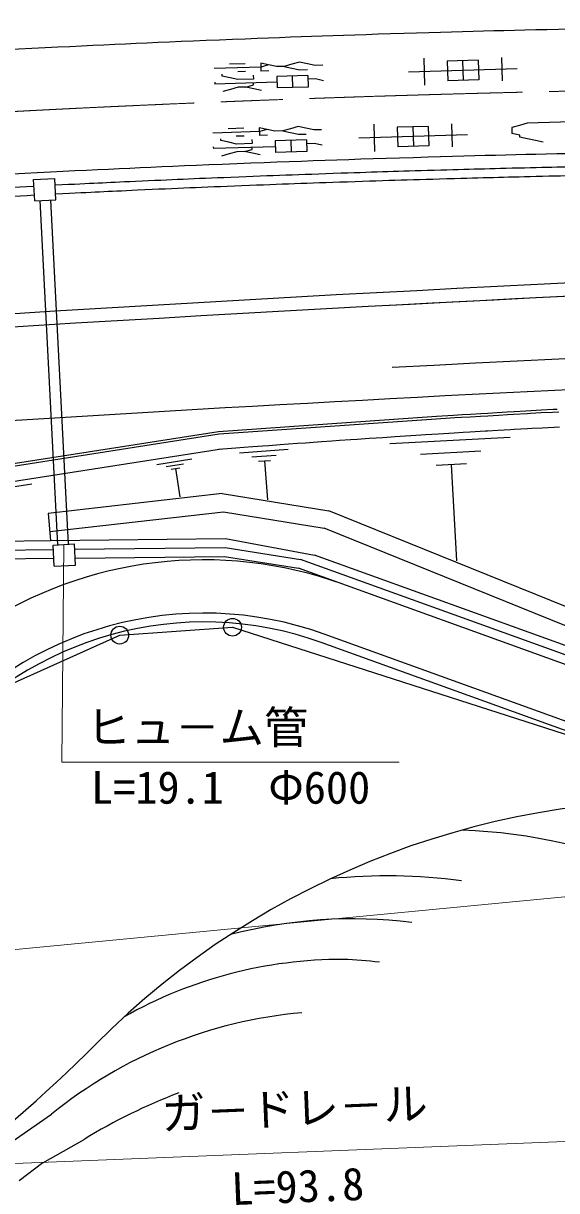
# Model space of a CAD drawing. Units: millimetres, scale not verified. Extents: x 40000 to 680000, y 20000 to 380000.
# Drawn here: x 191393 to 221434, y 237427 to 303120 of the extents above; entities that cross this region are included whole.
import ezdxf
from ezdxf.enums import TextEntityAlignment as Align

# ---------------------------------------------------------------- set-up
doc = ezdxf.new("R2010")
doc.units = ezdxf.units.MM
doc.header["$LTSCALE"] = 1000
doc.linetypes.add('CHAIN', pattern=[18.5, 12, -1.5, 3.5, -1.5])
for name, color, linetype, lineweight in [('M-BGD', 7, 'Continuous', 25), ('M-BMK', 2, 'CHAIN', 13), ('M-BMK-ROW', 30, 'Continuous', 25), ('M-STR-HTXT', 7, 'Continuous', 13)]:
    doc.layers.add(name, color=color, linetype=linetype, lineweight=lineweight)
doc.styles.add('@ＭＳ ゴシック', font='')
doc.styles.add('ＭＳ ゴシック', font='')
doc.styles.get('@ＭＳ ゴシック').set_extended_font_data('@MS Gothic')
doc.styles.get('ＭＳ ゴシック').set_extended_font_data('MS Gothic')

msp = doc.modelspace()

# ---------------------------------------------------------------- linework, layer by layer
at = {"layer": 'M-BGD'}
for p, q in [((204764, 300876), (204778, 300438)), ((213943, 301163), (213991, 299633)), ((217011, 301040), (215262, 300986)), ((215262, 300986), (215296, 299892)), ((216136, 301013), (216171, 299920)), ((218320, 301191), (218361, 299879)), ((204771, 300657), (202147, 300575)), ((203890, 300848), (203015, 300821)), ((203903, 300411), (203466, 300397)), ((205205, 300780), (204771, 300657)), ((205215, 300452), (204778, 300438)), ((219215, 300562), (213093, 300371)), ((202171, 299810), (202175, 299700)), ((205673, 299810), (202175, 299700)), ((207412, 300193), (205663, 300138)), ((205663, 300138), (205683, 299482)), ((206537, 300165), (206558, 299509)), ((224146, 297635), (219773, 297498)), ((204693, 297026), (202069, 296944)), ((203812, 297217), (202937, 297190)), ((204686, 297245), (204700, 296807)), ((205127, 297149), (204693, 297026)), ((211133, 297446), (211181, 295916)), ((214201, 297324), (212452, 297269)), ((212452, 297269), (212486, 296176)), ((213326, 297296), (213361, 296203)), ((215509, 297474), (215551, 296162)), ((203825, 296780), (203388, 296766)), ((205137, 296821), (204700, 296807)), ((207334, 296561), (205585, 296507)), ((205585, 296507), (205605, 295851)), ((206459, 296534), (206480, 295878)), ((216404, 296846), (210283, 296654)), ((202093, 296179), (202097, 296069)), ((205595, 296179), (202097, 296069)), ((191972, 294330), (193171, 294391)), ((192034, 293132), (191972, 294330)), ((193233, 293193), (193171, 294391)), ((192034, 293132), (193233, 293193)), ((193341, 273774), (192334, 293147)), ((193940, 273805), (192933, 293178)), ((212043, 279471), (218813, 279829)), ((182909, 276110), (202547, 279171)), ((198911, 278301), (200885, 278609)), ((203564, 278945), (206309, 279147)), ((204271, 278721), (205643, 278822)), ((213771, 278883), (217156, 279062)), ((199435, 278181), (200422, 278334)), ((199713, 278022), (200206, 278099)), ((199960, 278060), (200206, 276481)), ((204634, 278472), (205320, 278523)), ((204977, 278497), (205139, 276302)), ((214654, 278251), (216346, 278340)), ((215500, 278296), (215786, 272880)), ((188977, 276752), (191865, 277203)), ((202590, 276652), (192788, 275537)), ((202590, 276652), (208609, 275688)), ((192788, 275537), (192928, 274014)), ((192882, 274513), (202671, 275626)), ((202671, 275626), (208339, 274719)), ((223138, 269804), (208609, 275688)), ((222781, 268869), (208339, 274719)), ((189914, 273980), (192928, 274014)), ((189920, 273480), (193083, 273516)), ((193070, 273760), (194269, 273822)), ((193132, 272562), (193070, 273760)), ((189925, 272980), (193109, 273016)), ((242245, 260252), (207008, 272945)), ((242651, 260637), (207786, 273196)), ((242076, 259782), (206883, 272459)), ((239435, 257544), (208338, 268746)), ((239266, 257074), (208168, 268275)), ((190762, 240184), (192972, 241725)), ((192498, 238997), (194823, 240311)), ((192498, 238997), (191167, 237971))]:
    msp.add_line(p, q, dxfattribs=at)
for points in [[(208269, 300767), (207832, 300753), (207392, 300849), (206951, 300944), (206517, 300821), (206083, 300698), (205646, 300684), (205205, 300780), (204764, 300876)], [(217011, 301040), (217045, 299947), (215296, 299892)], [(203480, 299960), (203039, 300056), (202598, 300151), (202595, 300261)], [(206083, 300698), (206524, 300603), (206964, 300507), (207402, 300521)], [(204348, 300206), (204354, 299987), (203480, 299960)], [(203931, 299536), (204365, 299659), (204361, 299769)], [(207412, 300193), (207433, 299537), (205683, 299482)], [(208297, 299892), (207856, 299988), (207419, 299974)], [(204812, 299345), (204371, 299441), (203931, 299536), (203493, 299523), (203060, 299400), (202626, 299277)], [(208191, 297135), (207754, 297122), (207313, 297217), (206873, 297313), (206439, 297190), (206005, 297067), (205568, 297053), (205127, 297149), (204686, 297245)], [(206005, 297067), (206446, 296971), (206886, 296876), (207324, 296889)], [(214201, 297324), (214235, 296231), (212486, 296176)], [(219773, 297498), (219339, 297375), (218905, 297252), (218916, 296924)], [(203402, 296329), (202961, 296424), (202520, 296520), (202517, 296629)], [(204270, 296575), (204276, 296356), (203402, 296329)], [(207334, 296561), (207355, 295906), (205605, 295851)], [(208219, 296261), (207778, 296356), (207341, 296343)], [(220682, 296432), (220241, 296528), (219800, 296624), (219360, 296719), (219356, 296829), (218916, 296924)], [(204734, 295714), (204293, 295810), (203853, 295905), (203415, 295892), (202982, 295769), (202548, 295646)], [(203853, 295905), (204287, 296028), (204283, 296138)], [(182755, 277098), (202393, 280159), (214673, 281016), (215614, 281074), (216103, 281104), (216578, 281132), (217167, 281167), (217564, 281191), (218087, 281221), (218648, 281254), (219032, 281276), (219704, 281314), (219982, 281329), (220572, 281362), (221236, 281398), (221468, 281411)], [(182779, 276950), (202416, 280011), (214653, 280865), (215696, 280929), (216068, 280952), (216566, 280981), (217139, 281015), (217548, 281040), (218148, 281075), (218656, 281104), (219011, 281124), (219774, 281167), (219958, 281178), (220563, 281211), (221199, 281246), (221557, 281265)], [(202394, 279154), (202868, 279191), (203364, 279229), (203817, 279264), (204311, 279301), (204889, 279344), (205214, 279369), (205861, 279416), (206330, 279451), (206827, 279487), (207282, 279520), (207737, 279552), (208186, 279584), (208777, 279625), (209208, 279655), (209821, 279697), (210192, 279723), (210872, 279768), (211273, 279795), (211646, 279820), (212332, 279865), (212614, 279884), (213221, 279923), (213787, 279959), (214050, 279975), (214765, 280020), (215664, 280075), (216170, 280106), (216541, 280128), (217425, 280181), (217543, 280188), (218117, 280221), (218827, 280262), (219049, 280275), (219783, 280316), (220039, 280331), (220609, 280362), (221291, 280400), (221597, 280416)], [(192928, 274014), (202788, 274125), (207786, 273196)], [(193132, 272562), (194331, 272623), (194269, 273822)], [(194284, 273529), (202761, 273625), (207008, 272945)], [(194310, 273029), (202724, 273124), (206883, 272459)]]:
    msp.add_lwpolyline(points, dxfattribs=at)
for centre, radius, start, end in [((344911, -2209222), 2500000, 88.47449, 95.40178), ((344891, -2209222), 2500000, 86.1483, 93.04555), ((344911, -2209222), 2500750, 92.07543, 95.40178), ((344891, -2209222), 2496500, 86.1483, 93.0473), ((344911, -2209222), 2494750, 92.16309, 94.44139), ((201560, 249929), 23000, 70.19031, 123.45765), ((201560, 249929), 20000, 70.1902, 140.60189), ((201560, 249929), 19500, 70.19022, 140.60189), ((228518, 212768), 46634, 86.19303, 135.11991), ((214620, 224233), 33523, 48.13275, 87.44012), ((211891, 223194), 31946, 82.47703, 95.73816), ((209986, 225161), 27562, 83.15861, 104.56165), ((209371, 225445), 24996, 89.9015, 119.46657), ((207443, 211020), 39470, 84.16511, 87.13664), ((209394, 221462), 26081, 95.08212, 129.02186), ((136599, 304302), 83087, 298.10584, 315.11982), ((211356, 213418), 31569, 110.78904, 121.58099)]:
    msp.add_arc(centre, radius, start, end, dxfattribs=at)
for points, knots in [([(151786, 298676), (156646, 299161), (157887, 299285), (161801, 299631), (165685, 299975), (167862, 300152), (171751, 300445), (175671, 300741), (177869, 300892), (181793, 301139), (185726, 301387), (187930, 301512), (191865, 301715), (195994, 301928), (198308, 302032), (202440, 302200), (206494, 302364), (208766, 302441), (212822, 302565), (216778, 302685), (218994, 302740), (222952, 302825), (227181, 302915), (229550, 302952), (233779, 303006), (237937, 303060), (240267, 303078), (244425, 303098), (248582, 303119), (250911, 303120), (255068, 303114), (259069, 303108), (261310, 303095), (265311, 303066), (269884, 303033), (272446, 303004), (277019, 302948), (281287, 302896), (283677, 302856), (287944, 302786), (292665, 302710), (295309, 302658), (300029, 302564), (302622, 302512), (303433, 302496), (306667, 302427)], [0, 0, 0, 0, 1, 1, 1, 2, 2, 2, 3, 3, 3, 4, 4, 4, 5, 5, 5, 6, 6, 6, 7, 7, 7, 8, 8, 8, 9, 9, 9, 10, 10, 10, 11, 11, 11, 12, 12, 12, 13, 13, 13, 14, 14, 14, 15, 15, 15, 15]), ([(152496, 291712), (157298, 292191), (158524, 292313), (162391, 292656), (166289, 293001), (168473, 293178), (172375, 293472), (176244, 293764), (178413, 293911), (182285, 294156), (186149, 294400), (188314, 294523), (192180, 294722), (196245, 294931), (198523, 295035), (202590, 295200), (207119, 295383), (209657, 295467), (214188, 295602), (218046, 295718), (220207, 295766), (224065, 295846), (228164, 295931), (230460, 295965), (234560, 296015), (238469, 296063), (240659, 296079), (244569, 296099), (248435, 296118), (250600, 296121), (254466, 296115), (258481, 296109), (260730, 296099), (264745, 296070), (269296, 296038), (271846, 296010), (276396, 295955), (280513, 295905), (282818, 295868), (286935, 295802), (291346, 295731), (293818, 295684), (298229, 295598), (301469, 295535), (302482, 295514), (306522, 295429)], [0, 0, 0, 0, 1, 1, 1, 2, 2, 2, 3, 3, 3, 4, 4, 4, 5, 5, 5, 6, 6, 6, 7, 7, 7, 8, 8, 8, 9, 9, 9, 10, 10, 10, 11, 11, 11, 12, 12, 12, 13, 13, 13, 14, 14, 14, 15, 15, 15, 15]), ([(193190, 294023), (195386, 294132), (195940, 294159), (197703, 294239), (199803, 294335), (200979, 294385), (203079, 294469), (205507, 294565), (206867, 294615), (209296, 294698), (211343, 294768), (212490, 294803), (214538, 294862), (216527, 294919), (217641, 294949), (219631, 294997), (221469, 295042), (222499, 295065), (224337, 295102), (226367, 295142), (227504, 295163), (229535, 295195), (231832, 295231), (233120, 295249), (235417, 295275), (237808, 295303), (239147, 295314), (241538, 295331), (243596, 295346), (244748, 295350), (246805, 295358), (249068, 295367), (250335, 295368), (252598, 295367), (253588, 295366), (253898, 295366), (255133, 295364)], [0, 0, 0, 0, 1, 1, 1, 2, 2, 2, 3, 3, 3, 4, 4, 4, 5, 5, 5, 6, 6, 6, 7, 7, 7, 8, 8, 8, 9, 9, 9, 10, 10, 10, 11, 11, 11, 12, 12, 12, 12]), ([(193216, 293523), (195460, 293635), (196026, 293662), (197827, 293744), (200120, 293849), (201405, 293903), (203699, 293993), (206024, 294084), (207327, 294131), (209653, 294210), (212008, 294289), (213327, 294328), (215682, 294394), (217615, 294449), (218699, 294475), (220632, 294521), (222578, 294567), (223668, 294590), (225614, 294627), (227615, 294665), (228736, 294684), (230737, 294714), (233436, 294753), (234948, 294772), (237648, 294799), (240137, 294824), (241531, 294833), (244020, 294846), (246209, 294857), (247435, 294862), (249623, 294865), (251429, 294867), (252441, 294868), (254247, 294865), (254593, 294865), (254701, 294865), (255133, 294864)], [0, 0, 0, 0, 1, 1, 1, 2, 2, 2, 3, 3, 3, 4, 4, 4, 5, 5, 5, 6, 6, 6, 7, 7, 7, 8, 8, 8, 9, 9, 9, 10, 10, 10, 11, 11, 11, 12, 12, 12, 12]), ([(152573, 290966), (154981, 291210), (155590, 291271), (157525, 291456), (159459, 291640), (160543, 291739), (162477, 291911), (164436, 292084), (165534, 292177), (167494, 292337), (169419, 292494), (170497, 292579), (172423, 292724), (174345, 292868), (175423, 292946), (177346, 293079), (179312, 293214), (180413, 293287), (182380, 293411), (184255, 293529), (185306, 293591), (187181, 293699), (189060, 293807), (189650, 293838), (191991, 293961)], [0, 0, 0, 0, 1, 1, 1, 2, 2, 2, 3, 3, 3, 4, 4, 4, 5, 5, 5, 6, 6, 6, 7, 7, 7, 8, 8, 8, 8]), ([(152624, 290469), (155032, 290712), (155641, 290774), (157576, 290958), (159515, 291143), (160601, 291243), (162540, 291414), (164502, 291588), (165601, 291681), (167563, 291841), (169489, 291998), (170568, 292083), (172494, 292228), (174415, 292372), (175491, 292449), (177413, 292582), (179386, 292718), (180492, 292791), (182466, 292915), (184370, 293035), (185437, 293098), (187342, 293207), (189168, 293312), (189742, 293342), (192017, 293462)], [0, 0, 0, 0, 1, 1, 1, 2, 2, 2, 3, 3, 3, 4, 4, 4, 5, 5, 5, 6, 6, 6, 7, 7, 7, 8, 8, 8, 8])]:
    msp.add_open_spline(points, degree=3, knots=knots, dxfattribs=at)
at = {"layer": 'M-BMK'}
msp.add_open_spline([(152142, 295194), (154584, 295441), (155202, 295504), (157164, 295691), (159104, 295875), (160191, 295975), (162131, 296147), (164052, 296316), (165128, 296408), (167049, 296565), (169006, 296725), (170102, 296811), (172060, 296958), (173998, 297105), (175084, 297182), (177024, 297316), (179011, 297454), (180124, 297526), (182112, 297652), (183904, 297766), (184909, 297825), (186703, 297929), (188963, 298058), (190229, 298126), (192490, 298243), (194437, 298343), (195528, 298394), (197476, 298483), (199622, 298581), (200824, 298632), (202971, 298718), (205116, 298804), (206318, 298848), (208464, 298922), (210527, 298993), (211682, 299030), (213745, 299091), (215636, 299147), (216695, 299175), (218585, 299223), (220507, 299271), (221584, 299296), (223506, 299335), (225669, 299380), (226880, 299403), (229043, 299438), (231173, 299473), (232367, 299489), (234497, 299515), (236388, 299538), (237447, 299548), (239338, 299564), (241601, 299583), (242869, 299591), (245132, 299601), (247188, 299611), (248340, 299614), (250397, 299616), (252797, 299618), (254141, 299617), (256541, 299611), (259038, 299604), (260437, 299597), (262935, 299582), (265129, 299570), (266359, 299559), (268553, 299540), (271142, 299516), (272593, 299501), (275182, 299470), (277800, 299439), (279266, 299419), (281884, 299381), (284241, 299347), (285561, 299326), (287918, 299286), (290893, 299237), (292560, 299206), (295535, 299151), (297702, 299110), (298916, 299086), (301084, 299042), (302995, 299003), (304066, 298981), (305978, 298941), (306219, 298936), (306294, 298934), (306595, 298928)], degree=3, knots=[0, 0, 0, 0, 1, 1, 1, 2, 2, 2, 3, 3, 3, 4, 4, 4, 5, 5, 5, 6, 6, 6, 7, 7, 7, 8, 8, 8, 9, 9, 9, 10, 10, 10, 11, 11, 11, 12, 12, 12, 13, 13, 13, 14, 14, 14, 15, 15, 15, 16, 16, 16, 17, 17, 17, 18, 18, 18, 19, 19, 19, 20, 20, 20, 21, 21, 21, 22, 22, 22, 23, 23, 23, 24, 24, 24, 25, 25, 25, 26, 26, 26, 27, 27, 27, 28, 28, 28, 29, 29, 29, 29], dxfattribs=at)
at = {"layer": 'M-BMK-ROW'}
for p, q in [((190688, 265936), (196823, 268690)), ((196823, 268690), (203177, 269134)), ((203177, 269134), (223115, 262722))]:
    msp.add_line(p, q, dxfattribs=at)
for centre in [(203177, 269134), (196823, 268690)]:
    msp.add_circle(centre, 500, dxfattribs=at)
at = {"layer": 'M-STR-HTXT'}
for p, q in [((193570, 261536), (193669, 273791)), ((193570, 261536), (212570, 261536)), ((82126, 240542), (251766, 256830)), ((161187, 237762), (252347, 241424))]:
    msp.add_line(p, q, dxfattribs=at)

# ---------------------------------------------------------------- texts
at = {"layer": 'M-STR-HTXT', "style": 'ＭＳ ゴシック'}
msp.add_text('ヒュ－ム管', height=1833, dxfattribs=at).set_placement((194945, 262036), align=Align.BOTTOM_LEFT)
msp.add_text('L=19.1\u3000Φ600', height=1833, dxfattribs=at).set_placement((203070, 261036), align=Align.TOP_CENTER)
msp.add_text('ガ－ドレ－ル', height=1833, rotation=2.301, dxfattribs=at).set_placement((206727, 240592), align=Align.BOTTOM_CENTER)
at = {"layer": 'M-STR-HTXT', "style": '@ＭＳ ゴシック'}
msp.add_text('L=93.8', height=1833, rotation=2.301, dxfattribs=at).set_placement((206807, 238594), align=Align.TOP_CENTER)

doc.saveas('drawing.dxf')
